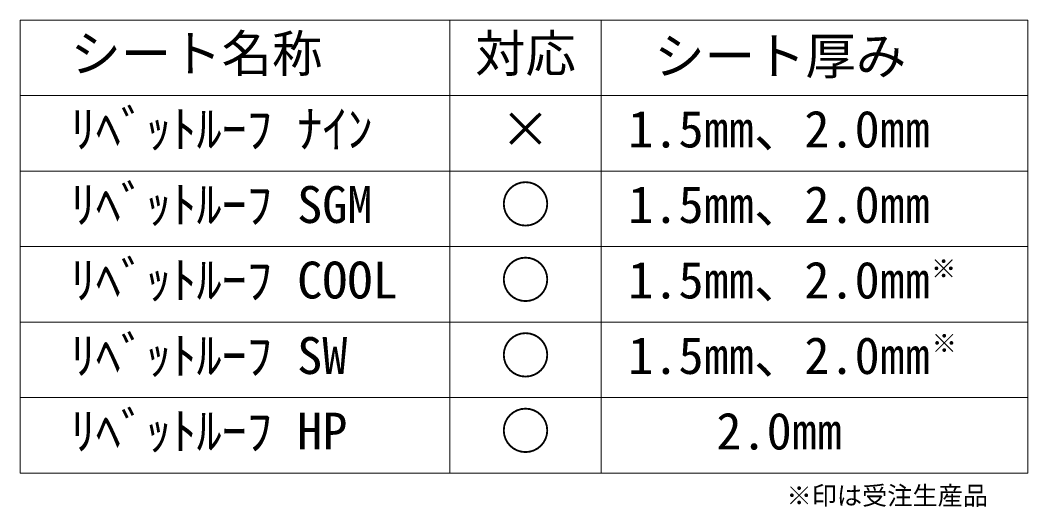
# Model space of a CAD drawing. Units: millimetres, scale not verified. Extents: x -597 to 717, y -504 to 387.
# Drawn here: x 317.4 to 717.4, y -504.2 to -310.8 of the extents above; entities that cross this region are included whole.
import ezdxf
from ezdxf.enums import TextEntityAlignment as Align

# ---------------------------------------------------------------- set-up
doc = ezdxf.new("R2010")
doc.units = ezdxf.units.MM
doc.header["$LTSCALE"] = 5
doc.layers.add('E-0', color=7, linetype='Continuous', lineweight=9)
doc.styles.add('ＭＳ ゴシック', font='')
doc.styles.get('ＭＳ ゴシック').set_extended_font_data('MS Gothic')

msp = doc.modelspace()

# ---------------------------------------------------------------- linework, layer by layer
at = {"layer": 'E-0'}
for p, q in [((317.357, -310.793), (317.357, -490.793)), ((317.357, -310.793), (717.357, -310.793)), ((487.961, -310.793), (487.961, -490.793)), ((547.961, -490.793), (547.961, -310.793)), ((717.357, -310.793), (717.357, -490.793)), ((317.357, -340.793), (717.357, -340.793)), ((317.357, -370.793), (717.357, -370.793)), ((317.357, -400.793), (717.357, -400.793)), ((317.357, -430.793), (717.357, -430.793)), ((317.357, -460.793), (717.357, -460.793)), ((317.357, -490.793), (717.357, -490.793))]:
    msp.add_line(p, q, dxfattribs=at)

# ---------------------------------------------------------------- texts
at = {"layer": 'E-0', "style": 'ＭＳ ゴシック'}
for s, height, p in [('シート名称', 14.66, (337.357, -335.793)), ('対応', 14.66, (497.961, -335.793)), ('シート厚み', 14.66, (569.087, -336.73)), ('ﾘﾍﾞｯﾄﾙｰﾌ ﾅｲﾝ', 14.66, (337.357, -365.793)), ('×', 14.66, (507.961, -365.793)), ('1.5㎜、2.0㎜', 14.66, (558.732, -365.793)), ('ﾘﾍﾞｯﾄﾙｰﾌ SGM', 14.66, (337.357, -395.793)), ('○', 14.66, (507.961, -395.793)), ('1.5㎜、2.0㎜', 14.66, (558.732, -395.793)), ('ﾘﾍﾞｯﾄﾙｰﾌ COOL', 14.66, (337.357, -425.793)), ('○', 14.66, (507.961, -425.793)), ('1.5㎜、2.0㎜', 14.66, (558.732, -425.793)), ('※', 7.331, (678.935, -415.409)), ('ﾘﾍﾞｯﾄﾙｰﾌ SW', 14.66, (337.357, -455.793)), ('○', 14.66, (507.961, -455.793)), ('※', 7.331, (679.18, -445.049)), ('1.5㎜、2.0㎜', 14.66, (558.732, -455.793)), ('ﾘﾍﾞｯﾄﾙｰﾌ HP', 14.66, (337.357, -485.793)), ('○', 14.66, (507.961, -485.793)), ('2.0㎜', 14.66, (593.732, -485.793)), ('※印は受注生産品', 7.331, (621.561, -505.59))]:
    msp.add_text(s, height=height, dxfattribs=at).set_placement(p, align=Align.BOTTOM_LEFT)

doc.saveas('drawing.dxf')
